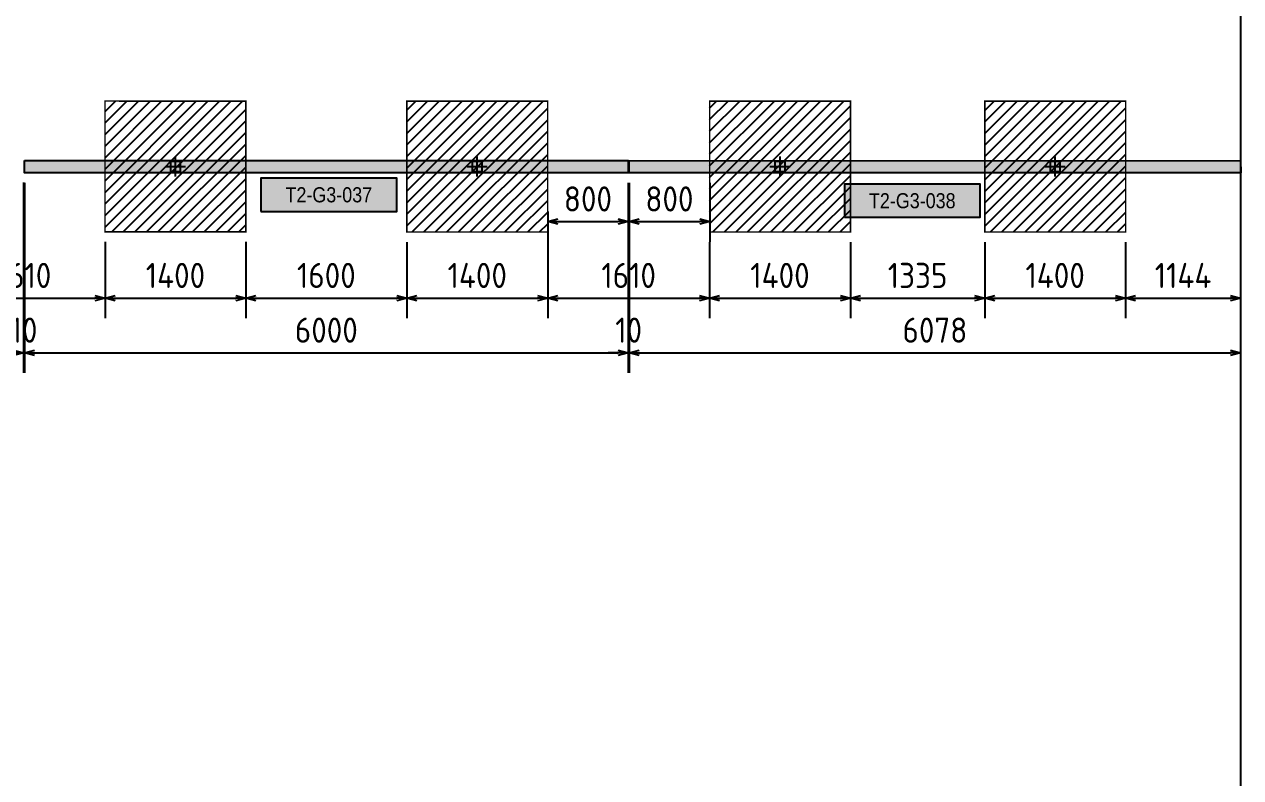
# Model space of a CAD drawing. Header units: centimetres. Extents: x -6122352 to 7132207, y -1694241 to 1947892.
# Drawn here: x 3779774 to 3791864, y 820198 to 827685 of the extents above; entities that cross this region are included whole.
import ezdxf
from ezdxf.enums import TextEntityAlignment as Align

# ---------------------------------------------------------------- set-up
doc = ezdxf.new("R2010")
doc.units = ezdxf.units.CM
doc.header["$MEASUREMENT"] = 0
doc.header["$PDMODE"] = 66
doc.header["$PDSIZE"] = 100
for name, color, linetype in [('@MI-FOOTINGS', 7, 'Continuous'), ('@MI-TYPE-01', 30, 'Continuous'), ('@MI-TYPE-02', 6, 'Continuous'), ('PANEL-TAGS', 7, 'Continuous')]:
    doc.layers.add(name, color=color, linetype=linetype)
doc.styles.add('PANELTAG_STYLE', font='arial.ttf')
doc.styles.add('Schueco-BEMSTIL', font='isocpeur.ttf', dxfattribs={"width": 0.9})
doc.dimstyles.new('MI- JWC-TXT-2.5 MM', dxfattribs={"dimscale": 1.5, "dimtxt": 2.5, "dimasz": 1, "dimexe": 2, "dimexo": 1, "dimgap": 1, "dimtad": 1, "dimdec": 0, "dimdsep": 46, "dimtxsty": 'Schueco-BEMSTIL', "dimblk": 'OPEN30', "dimcen": 0, "dimdle": 2, "dimclrd": 140, "dimclre": 8, "dimclrt": 40, "dimadec": 0, "dimazin": 2, "dimtfac": 1, "dimtdec": 0, "dimtix": 1, "dimtmove": 2, "dimatfit": 3, "dimldrblk": 'OPEN', "dimfxl": 2, "dimlwd": -1, "dimlwe": -1, "dimarcsym": 0})

# ---------------------------------------------------------------- blocks, each defined once
blk = doc.blocks.new('T2-FOOTING PLAN')
at = {"layer": '@MI-FOOTINGS', "transparency": 33554679}
h = blk.add_hatch(dxfattribs=at)
h.set_pattern_fill('ANSI31', color=8, scale=650)
h.paths.add_polyline_path([(-700, 650), (700, 650), (700, -650), (-700, -650)])
at = {"layer": '@MI-FOOTINGS', "color": 160, "true_color": 0x3340f0, "const_width": 15}
blk.add_lwpolyline([(-700, 650), (700, 650), (700, -650), (-700, -650)], close=True, dxfattribs=at)
at = {"layer": '@MI-FOOTINGS', "color": 30}
blk.add_point((0, 0), dxfattribs=at)
blk = doc.blocks.new('_Open30')
at = {"color": 0, "linetype": 'ByBlock', "lineweight": -2}
for p, q in [((-1, 0.27), (0, 0)), ((0, 0), (-1, -0.27)), ((0, 0), (-1, 0))]:
    blk.add_line(p, q, dxfattribs=at)
blk = doc.blocks.new('*D2762')
at = {"layer": '@MI-TYPE-02', "color": 8, "transparency": 16777216}
for p, q in [((-12898, -748), (-12898, -1506)), ((-11288, -748), (-11288, -1506))]:
    blk.add_line(p, q, dxfattribs=at)
at = {"layer": '@MI-TYPE-02', "color": 140, "transparency": 16777216}
blk.add_line((-12798, -1306), (-11388, -1306), dxfattribs=at)
at = {"layer": 'Defpoints', "color": 0, "transparency": 16777216}
for p in [(-12898, -648), (-11288, -648), (-11288, -1306)]:
    blk.add_point(p, dxfattribs=at)
at = {"layer": '@MI-TYPE-02', "color": 140, "transparency": 16777216, "xscale": 100, "yscale": 100, "zscale": 100, "rotation": 180}
blk.add_blockref('_Open30', (-12898, -1306), dxfattribs=at)
at = {"layer": '@MI-TYPE-02', "color": 140, "transparency": 16777216, "xscale": 100, "yscale": 100, "zscale": 100}
blk.add_blockref('_Open30', (-11288, -1306), dxfattribs=at)
at = {"layer": '@MI-TYPE-02', "color": 40, "transparency": 16777216, "insert": (-12093, -1081), "char_height": 250, "attachment_point": 5, "style": 'Schueco-BEMSTIL'}
blk.add_mtext('1610', dxfattribs=at)
blk = doc.blocks.new('_Open')
at = {"color": 0, "linetype": 'ByBlock', "lineweight": -2}
for p, q in [((-1, 0.2), (0, 0)), ((-1, -0.2), (0, 0)), ((0, 0), (-1, 0))]:
    blk.add_line(p, q, dxfattribs=at)
blk = doc.blocks.new('*D2767')
at = {"layer": '@MI-TYPE-02', "color": 8, "transparency": 16777216}
for p, q in [((-11288, -748), (-11288, -1506)), ((-9888, -748), (-9888, -1506))]:
    blk.add_line(p, q, dxfattribs=at)
at = {"layer": '@MI-TYPE-02', "color": 140, "transparency": 16777216}
blk.add_line((-11188, -1306), (-9988, -1306), dxfattribs=at)
at = {"layer": 'Defpoints', "color": 0, "transparency": 16777216}
for p in [(-11288, -648), (-9888, -648), (-9888, -1306)]:
    blk.add_point(p, dxfattribs=at)
at = {"layer": '@MI-TYPE-02', "color": 140, "transparency": 16777216, "xscale": 100, "yscale": 100, "zscale": 100, "rotation": 180}
blk.add_blockref('_Open30', (-11288, -1306), dxfattribs=at)
at = {"layer": '@MI-TYPE-02', "color": 140, "transparency": 16777216, "xscale": 100, "yscale": 100, "zscale": 100}
blk.add_blockref('_Open30', (-9888, -1306), dxfattribs=at)
at = {"layer": '@MI-TYPE-02', "color": 40, "transparency": 16777216, "insert": (-10588, -1081), "char_height": 250, "attachment_point": 5, "style": 'Schueco-BEMSTIL'}
blk.add_mtext('1400', dxfattribs=at)
blk = doc.blocks.new('*D2764')
at = {"layer": '@MI-TYPE-02', "color": 8, "transparency": 16777216}
for p, q in [((-9888, -748), (-9888, -1506)), ((-8288, -749), (-8288, -1506))]:
    blk.add_line(p, q, dxfattribs=at)
at = {"layer": '@MI-TYPE-02', "color": 140, "transparency": 16777216}
blk.add_line((-9788, -1306), (-8388, -1306), dxfattribs=at)
at = {"layer": 'Defpoints', "color": 0, "transparency": 16777216}
for p in [(-9888, -648), (-8288, -649), (-8288, -1306)]:
    blk.add_point(p, dxfattribs=at)
at = {"layer": '@MI-TYPE-02', "color": 140, "transparency": 16777216, "xscale": 100, "yscale": 100, "zscale": 100, "rotation": 180}
blk.add_blockref('_Open30', (-9888, -1306), dxfattribs=at)
at = {"layer": '@MI-TYPE-02', "color": 140, "transparency": 16777216, "xscale": 100, "yscale": 100, "zscale": 100}
blk.add_blockref('_Open30', (-8288, -1306), dxfattribs=at)
at = {"layer": '@MI-TYPE-02', "color": 40, "transparency": 16777216, "insert": (-9088, -1081), "char_height": 250, "attachment_point": 5, "style": 'Schueco-BEMSTIL'}
blk.add_mtext('1600', dxfattribs=at)
blk = doc.blocks.new('*D2765')
at = {"layer": '@MI-TYPE-02', "color": 8, "transparency": 16777216}
for p, q in [((-8288, -749), (-8288, -1506)), ((-6888, -749), (-6888, -1506))]:
    blk.add_line(p, q, dxfattribs=at)
at = {"layer": '@MI-TYPE-02', "color": 140, "transparency": 16777216}
blk.add_line((-8188, -1306), (-6988, -1306), dxfattribs=at)
at = {"layer": 'Defpoints', "color": 0, "transparency": 16777216}
for p in [(-8288, -649), (-6888, -649), (-6888, -1306)]:
    blk.add_point(p, dxfattribs=at)
at = {"layer": '@MI-TYPE-02', "color": 140, "transparency": 16777216, "xscale": 100, "yscale": 100, "zscale": 100, "rotation": 180}
blk.add_blockref('_Open30', (-8288, -1306), dxfattribs=at)
at = {"layer": '@MI-TYPE-02', "color": 140, "transparency": 16777216, "xscale": 100, "yscale": 100, "zscale": 100}
blk.add_blockref('_Open30', (-6888, -1306), dxfattribs=at)
at = {"layer": '@MI-TYPE-02', "color": 40, "transparency": 16777216, "insert": (-7588, -1081), "char_height": 250, "attachment_point": 5, "style": 'Schueco-BEMSTIL'}
blk.add_mtext('1400', dxfattribs=at)
blk = doc.blocks.new('*D2766')
at = {"layer": '@MI-TYPE-02', "color": 8, "transparency": 16777216}
for p, q in [((-6888, -749), (-6888, -1506)), ((-5279, -749), (-5279, -1506))]:
    blk.add_line(p, q, dxfattribs=at)
at = {"layer": '@MI-TYPE-02', "color": 140, "transparency": 16777216}
blk.add_line((-6788, -1306), (-5379, -1306), dxfattribs=at)
at = {"layer": 'Defpoints', "color": 0, "transparency": 16777216}
for p in [(-6888, -649), (-5279, -649), (-5279, -1306)]:
    blk.add_point(p, dxfattribs=at)
at = {"layer": '@MI-TYPE-02', "color": 140, "transparency": 16777216, "xscale": 100, "yscale": 100, "zscale": 100, "rotation": 180}
blk.add_blockref('_Open30', (-6888, -1306), dxfattribs=at)
at = {"layer": '@MI-TYPE-02', "color": 140, "transparency": 16777216, "xscale": 100, "yscale": 100, "zscale": 100}
blk.add_blockref('_Open30', (-5279, -1306), dxfattribs=at)
at = {"layer": '@MI-TYPE-02', "color": 40, "transparency": 16777216, "insert": (-6083, -1081), "char_height": 250, "attachment_point": 5, "style": 'Schueco-BEMSTIL'}
blk.add_mtext('1610', dxfattribs=at)
blk = doc.blocks.new('*D2770')
at = {"layer": '@MI-TYPE-02', "color": 8, "transparency": 16777216}
for p, q in [((-5279, -749), (-5279, -1506)), ((-3879, -749), (-3879, -1506))]:
    blk.add_line(p, q, dxfattribs=at)
at = {"layer": '@MI-TYPE-02', "color": 140, "transparency": 16777216}
blk.add_line((-5179, -1306), (-3979, -1306), dxfattribs=at)
at = {"layer": 'Defpoints', "color": 0, "transparency": 16777216}
for p in [(-5279, -649), (-3879, -649), (-3879, -1306)]:
    blk.add_point(p, dxfattribs=at)
at = {"layer": '@MI-TYPE-02', "color": 140, "transparency": 16777216, "xscale": 100, "yscale": 100, "zscale": 100, "rotation": 180}
blk.add_blockref('_Open30', (-5279, -1306), dxfattribs=at)
at = {"layer": '@MI-TYPE-02', "color": 140, "transparency": 16777216, "xscale": 100, "yscale": 100, "zscale": 100}
blk.add_blockref('_Open30', (-3879, -1306), dxfattribs=at)
at = {"layer": '@MI-TYPE-02', "color": 40, "transparency": 16777216, "insert": (-4579, -1081), "char_height": 250, "attachment_point": 5, "style": 'Schueco-BEMSTIL'}
blk.add_mtext('1400', dxfattribs=at)
blk = doc.blocks.new('*D2768')
at = {"layer": '@MI-TYPE-02', "color": 8, "transparency": 16777216}
for p, q in [((-3879, -749), (-3879, -1506)), ((-2544, -749), (-2544, -1506))]:
    blk.add_line(p, q, dxfattribs=at)
at = {"layer": '@MI-TYPE-02', "color": 140, "transparency": 16777216}
blk.add_line((-3779, -1306), (-2644, -1306), dxfattribs=at)
at = {"layer": 'Defpoints', "color": 0, "transparency": 16777216}
for p in [(-3879, -649), (-2544, -649), (-2544, -1306)]:
    blk.add_point(p, dxfattribs=at)
at = {"layer": '@MI-TYPE-02', "color": 140, "transparency": 16777216, "xscale": 100, "yscale": 100, "zscale": 100, "rotation": 180}
blk.add_blockref('_Open30', (-3879, -1306), dxfattribs=at)
at = {"layer": '@MI-TYPE-02', "color": 140, "transparency": 16777216, "xscale": 100, "yscale": 100, "zscale": 100}
blk.add_blockref('_Open30', (-2544, -1306), dxfattribs=at)
at = {"layer": '@MI-TYPE-02', "color": 40, "transparency": 16777216, "insert": (-3211, -1081), "char_height": 250, "attachment_point": 5, "style": 'Schueco-BEMSTIL'}
blk.add_mtext('1335', dxfattribs=at)
blk = doc.blocks.new('*D2769')
at = {"layer": '@MI-TYPE-02', "color": 8, "transparency": 16777216}
for p, q in [((-2544, -749), (-2544, -1506)), ((-1144, -749), (-1144, -1506))]:
    blk.add_line(p, q, dxfattribs=at)
at = {"layer": '@MI-TYPE-02', "color": 140, "transparency": 16777216}
blk.add_line((-2444, -1306), (-1244, -1306), dxfattribs=at)
at = {"layer": 'Defpoints', "color": 0, "transparency": 16777216}
for p in [(-2544, -649), (-1144, -649), (-1144, -1306)]:
    blk.add_point(p, dxfattribs=at)
at = {"layer": '@MI-TYPE-02', "color": 140, "transparency": 16777216, "xscale": 100, "yscale": 100, "zscale": 100, "rotation": 180}
blk.add_blockref('_Open30', (-2544, -1306), dxfattribs=at)
at = {"layer": '@MI-TYPE-02', "color": 140, "transparency": 16777216, "xscale": 100, "yscale": 100, "zscale": 100}
blk.add_blockref('_Open30', (-1144, -1306), dxfattribs=at)
at = {"layer": '@MI-TYPE-02', "color": 40, "transparency": 16777216, "insert": (-1844, -1081), "char_height": 250, "attachment_point": 5, "style": 'Schueco-BEMSTIL'}
blk.add_mtext('1400', dxfattribs=at)
blk = doc.blocks.new('*D2741')
at = {"layer": '@MI-TYPE-02', "color": 8, "transparency": 16777216}
for p, q in [((0, -160), (0, -1506)), ((-1144, -749), (-1144, -1506))]:
    blk.add_line(p, q, dxfattribs=at)
at = {"layer": '@MI-TYPE-02', "color": 140, "transparency": 16777216}
blk.add_line((-1044, -1306), (-100, -1306), dxfattribs=at)
at = {"layer": 'Defpoints', "color": 0, "transparency": 16777216}
for p in [(0, -60), (-1144, -649), (0, -1306)]:
    blk.add_point(p, dxfattribs=at)
at = {"layer": '@MI-TYPE-02', "color": 140, "transparency": 16777216, "xscale": 100, "yscale": 100, "zscale": 100, "rotation": 180}
blk.add_blockref('_Open30', (-1144, -1306), dxfattribs=at)
at = {"layer": '@MI-TYPE-02', "color": 140, "transparency": 16777216, "xscale": 100, "yscale": 100, "zscale": 100}
blk.add_blockref('_Open30', (0, -1306), dxfattribs=at)
at = {"layer": '@MI-TYPE-02', "color": 40, "transparency": 16777216, "insert": (-572, -1081), "char_height": 250, "attachment_point": 5, "style": 'Schueco-BEMSTIL'}
blk.add_mtext('1144', dxfattribs=at)
blk = doc.blocks.new('*D2645')
at = {"layer": '@MI-TYPE-02', "color": 8, "transparency": 16777216}
for p, q in [((-12098, -159), (-12098, -2050)), ((-12088, -160), (-12088, -2050))]:
    blk.add_line(p, q, dxfattribs=at)
at = {"layer": '@MI-TYPE-02', "color": 140, "transparency": 16777216}
for p, q in [((-12198, -1850), (-12298, -1850)), ((-12098, -1850), (-12088, -1850)), ((-11988, -1850), (-11888, -1850))]:
    blk.add_line(p, q, dxfattribs=at)
at = {"layer": 'Defpoints', "color": 0, "transparency": 16777216}
for p in [(-12098, -59), (-12088, -60), (-12088, -1850)]:
    blk.add_point(p, dxfattribs=at)
at = {"layer": '@MI-TYPE-02', "color": 140, "transparency": 16777216, "xscale": 100, "yscale": 100, "zscale": 100}
blk.add_blockref('_Open30', (-12098, -1850), dxfattribs=at)
at = {"layer": '@MI-TYPE-02', "color": 140, "transparency": 16777216, "xscale": 100, "yscale": 100, "zscale": 100, "rotation": 180}
blk.add_blockref('_Open30', (-12088, -1850), dxfattribs=at)
at = {"layer": '@MI-TYPE-02', "color": 40, "transparency": 16777216, "insert": (-12093, -1625), "char_height": 250, "attachment_point": 5, "style": 'Schueco-BEMSTIL'}
blk.add_mtext('10', dxfattribs=at)
blk = doc.blocks.new('*D2646')
at = {"layer": '@MI-TYPE-02', "color": 8, "transparency": 16777216}
for p, q in [((-12088, -160), (-12088, -2050)), ((-6088, -160), (-6088, -2050))]:
    blk.add_line(p, q, dxfattribs=at)
at = {"layer": '@MI-TYPE-02', "color": 140, "transparency": 16777216}
blk.add_line((-11988, -1850), (-6188, -1850), dxfattribs=at)
at = {"layer": 'Defpoints', "color": 0, "transparency": 16777216}
for p in [(-12088, -60), (-6088, -60), (-6088, -1850)]:
    blk.add_point(p, dxfattribs=at)
at = {"layer": '@MI-TYPE-02', "color": 140, "transparency": 16777216, "xscale": 100, "yscale": 100, "zscale": 100, "rotation": 180}
blk.add_blockref('_Open30', (-12088, -1850), dxfattribs=at)
at = {"layer": '@MI-TYPE-02', "color": 140, "transparency": 16777216, "xscale": 100, "yscale": 100, "zscale": 100}
blk.add_blockref('_Open30', (-6088, -1850), dxfattribs=at)
at = {"layer": '@MI-TYPE-02', "color": 40, "transparency": 16777216, "insert": (-9088, -1625), "char_height": 250, "attachment_point": 5, "style": 'Schueco-BEMSTIL'}
blk.add_mtext('6000', dxfattribs=at)
blk = doc.blocks.new('*D2647')
at = {"layer": '@MI-TYPE-02', "color": 8, "transparency": 16777216}
for p, q in [((-6088, -160), (-6088, -2050)), ((-6078, -161), (-6078, -2050))]:
    blk.add_line(p, q, dxfattribs=at)
at = {"layer": '@MI-TYPE-02', "color": 140, "transparency": 16777216}
for p, q in [((-6188, -1850), (-6288, -1850)), ((-6088, -1850), (-6078, -1850)), ((-5978, -1850), (-5878, -1850))]:
    blk.add_line(p, q, dxfattribs=at)
at = {"layer": 'Defpoints', "color": 0, "transparency": 16777216}
for p in [(-6088, -60), (-6078, -61), (-6078, -1850)]:
    blk.add_point(p, dxfattribs=at)
at = {"layer": '@MI-TYPE-02', "color": 140, "transparency": 16777216, "xscale": 100, "yscale": 100, "zscale": 100}
blk.add_blockref('_Open30', (-6088, -1850), dxfattribs=at)
at = {"layer": '@MI-TYPE-02', "color": 140, "transparency": 16777216, "xscale": 100, "yscale": 100, "zscale": 100, "rotation": 180}
blk.add_blockref('_Open30', (-6078, -1850), dxfattribs=at)
at = {"layer": '@MI-TYPE-02', "color": 40, "transparency": 16777216, "insert": (-6083, -1625), "char_height": 250, "attachment_point": 5, "style": 'Schueco-BEMSTIL'}
blk.add_mtext('10', dxfattribs=at)
blk = doc.blocks.new('*D2742')
at = {"layer": '@MI-TYPE-02', "color": 8, "transparency": 16777216}
for p, q in [((-6078, -161), (-6078, -2050)), ((0, -160), (0, -2050))]:
    blk.add_line(p, q, dxfattribs=at)
at = {"layer": '@MI-TYPE-02', "color": 140, "transparency": 16777216}
blk.add_line((-5978, -1850), (-100, -1850), dxfattribs=at)
at = {"layer": 'Defpoints', "color": 0, "transparency": 16777216}
for p in [(-6078, -61), (0, -60), (0, -1850)]:
    blk.add_point(p, dxfattribs=at)
at = {"layer": '@MI-TYPE-02', "color": 140, "transparency": 16777216, "xscale": 100, "yscale": 100, "zscale": 100, "rotation": 180}
blk.add_blockref('_Open30', (-6078, -1850), dxfattribs=at)
at = {"layer": '@MI-TYPE-02', "color": 140, "transparency": 16777216, "xscale": 100, "yscale": 100, "zscale": 100}
blk.add_blockref('_Open30', (0, -1850), dxfattribs=at)
at = {"layer": '@MI-TYPE-02', "color": 40, "transparency": 16777216, "insert": (-3039, -1625), "char_height": 250, "attachment_point": 5, "style": 'Schueco-BEMSTIL'}
blk.add_mtext('6078', dxfattribs=at)
blk = doc.blocks.new('*D2655')
at = {"color": 8, "transparency": 16777216}
for p, q in [((-6078, -161), (-6078, -746)), ((-5277, -161), (-5277, -746))]:
    blk.add_line(p, q, dxfattribs=at)
at = {"color": 140, "transparency": 16777216}
blk.add_line((-5978, -546), (-5377, -546), dxfattribs=at)
at = {"layer": 'Defpoints', "color": 0, "transparency": 16777216}
for p in [(-6078, -61), (-5277, -61), (-5277, -546)]:
    blk.add_point(p, dxfattribs=at)
at = {"color": 140, "transparency": 16777216, "xscale": 100, "yscale": 100, "zscale": 100, "rotation": 180}
blk.add_blockref('_Open30', (-6078, -546), dxfattribs=at)
at = {"color": 140, "transparency": 16777216, "xscale": 100, "yscale": 100, "zscale": 100}
blk.add_blockref('_Open30', (-5277, -546), dxfattribs=at)
at = {"color": 40, "transparency": 16777216, "insert": (-5678, -321), "char_height": 250, "attachment_point": 5, "style": 'Schueco-BEMSTIL'}
blk.add_mtext('800', dxfattribs=at)
blk = doc.blocks.new('*D2736')
at = {"color": 8, "transparency": 16777216}
for p, q in [((-6088, -160), (-6088, -746)), ((-6888, -446), (-6888, -746))]:
    blk.add_line(p, q, dxfattribs=at)
at = {"color": 140, "transparency": 16777216}
blk.add_line((-6788, -546), (-6188, -546), dxfattribs=at)
at = {"layer": 'Defpoints', "color": 0, "transparency": 16777216}
for p in [(-6088, -60), (-6888, -346), (-6088, -546)]:
    blk.add_point(p, dxfattribs=at)
at = {"color": 140, "transparency": 16777216, "xscale": 100, "yscale": 100, "zscale": 100, "rotation": 180}
blk.add_blockref('_Open30', (-6888, -546), dxfattribs=at)
at = {"color": 140, "transparency": 16777216, "xscale": 100, "yscale": 100, "zscale": 100}
blk.add_blockref('_Open30', (-6088, -546), dxfattribs=at)
at = {"color": 40, "transparency": 16777216, "insert": (-6488, -321), "char_height": 250, "attachment_point": 5, "style": 'Schueco-BEMSTIL'}
blk.add_mtext('800', dxfattribs=at)
blk = doc.blocks.new('PANELTAG')
at = {"layer": 'PANEL-TAGS', "color": 1}
blk.add_lwpolyline([(-13.5, -3.3), (13.5, -3.3), (13.5, 3.3), (-13.5, 3.3)], close=True, dxfattribs=at)
at = {"layer": 'PANEL-TAGS', "color": 40, "true_color": 0xffd700}
blk.add_solid([(-13.5, -3.3), (13.5, -3.3), (-13.5, 3.3), (13.5, 3.3)], dxfattribs=at)
at = {"layer": 'PANEL-TAGS', "color": 5, "style": 'PANELTAG_STYLE', "width": 0.85}
blk.add_attdef('TAGNO', text='', height=3, dxfattribs=at).set_placement((0, 0), align=Align.MIDDLE)
blk = doc.blocks.new('*U2659')
at = {"layer": '@MI-TYPE-02'}
h = blk.add_hatch(color=256, dxfattribs=at)
h.dxf.hatch_style = 1
h.paths.add_polyline_path([(-12088.2, 60.1), (-6088.2, 60.2), (-6087.8, -59.8), (-12087.8, -59.9)])
h = blk.add_hatch(color=256, dxfattribs=at)
h.dxf.hatch_style = 1
h.paths.add_polyline_path([(-6078.2, 59.4), (-0.2, 60), (0.2, -60), (-6077.7, -60.6)])
for points in [[(-12088.2, 60.1), (-6088.2, 60.2), (-6087.8, -59.8), (-12087.8, -59.9)], [(-6078.2, 59.4), (-0.2, 60), (0.2, -60), (-6077.7, -60.6)]]:
    blk.add_lwpolyline(points, close=True, dxfattribs=at)
at = {"layer": '@MI-FOOTINGS', "rotation": 359.9898439714545}
for p in [(-10588, 1.7), (-7588, 1.1), (-4578.5, 1.2), (-1843.5, 0.7)]:
    blk.add_blockref('T2-FOOTING PLAN', p, dxfattribs=at)
for base, p1, p2, picture, middle in [((-6087.8, -545.6), (-6888.1, -346.1), (-6087.8, -59.8), '*D2736', (-6487.9, -320.6)), ((-5277.5, -545.6), (-6077.7, -60.6), (-5277.5, -60.7), '*D2655', (-5677.6, -320.6))]:
    dim = blk.add_linear_dim(base=base, p1=p1, p2=p2, dimstyle='MI- JWC-TXT-2.5 MM')
    dim.commit()
    dim.dimension.update_dxf_attribs({"geometry": picture, "text_midpoint": middle})
at = {"layer": '@MI-TYPE-02', "color": 0}
for base, p1, p2, picture, middle in [((-12087.8, -1849.8), (-12097.8, -59.1), (-12087.8, -59.9), '*D2645', (-12092.8, -1624.8)), ((-6087.8, -1849.8), (-12087.8, -59.9), (-6087.8, -59.8), '*D2646', (-9087.8, -1624.8)), ((-6077.7, -1849.8), (-6087.8, -59.8), (-6077.7, -60.6), '*D2647', (-6082.8, -1624.8)), ((0.2, -1849.8), (-6077.7, -60.6), (0.2, -60), '*D2742', (-3038.8, -1624.8)), ((0.2, -1306), (-1143.6, -649.4), (0.2, -60), '*D2741', (-571.7, -1081)), ((-11288.1, -1306), (-12898.1, -648.3), (-11288.1, -648.2), '*D2762', (-12093.1, -1081)), ((-9888.1, -1306), (-11288.1, -648.2), (-9888.1, -648.5), '*D2767', (-10588.1, -1081)), ((-8288.1, -1306), (-9888.1, -648.5), (-8288.1, -648.7), '*D2764', (-9088.1, -1081)), ((-6888.1, -1306), (-8288.1, -648.7), (-6888.1, -649), '*D2765', (-7588.1, -1081)), ((-5278.5966, -1305.9572), (-6888.1257, -648.9858), (-5278.5966, -648.6621), '*D2766', (-6083.3611, -1080.9572)), ((-3878.6, -1306), (-5278.6, -648.7), (-3878.6, -648.9), '*D2770', (-4578.6, -1081)), ((-2543.6, -1306), (-3878.6, -648.9), (-2543.6, -649.2), '*D2768', (-3211.1, -1081)), ((-1143.6, -1306), (-2543.6, -649.2), (-1143.6, -649.4), '*D2769', (-1843.6, -1081))]:
    dim = blk.add_linear_dim(base=base, p1=p1, p2=p2, dimstyle='MI- JWC-TXT-2.5 MM', dxfattribs=at)
    dim.commit()
    dim.dimension.update_dxf_attribs({"geometry": picture, "text_midpoint": middle})
blk = doc.blocks.new('A$C0fb98823')
at = {"layer": '@MI-TYPE-02', "color": 0}
blk.add_blockref('*U2659', (231947.4, -39), dxfattribs=at)
at = {"layer": 'PANEL-TAGS'}
ref = blk.add_blockref('PANELTAG', (222883.9, -318.6), dxfattribs=dict(at, xscale=50, yscale=50, zscale=50))
ref.add_attrib('TAGNO', 'T2-G3-037', dxfattribs={"color": 5, "height": 150, "style": 'PANELTAG_STYLE', "width": 0.85}).set_placement((222883.9, -318.6), align=Align.MIDDLE_CENTER)
ref = blk.add_blockref('PANELTAG', (228683.4, -377.6), dxfattribs=dict(at, xscale=50, yscale=50, zscale=50))
ref.add_attrib('TAGNO', 'T2-G3-038', dxfattribs={"color": 5, "height": 150, "style": 'PANELTAG_STYLE', "width": 0.85}).set_placement((228683.4, -377.6), align=Align.MIDDLE_CENTER)

msp = doc.modelspace()

# ---------------------------------------------------------------- linework, layer by layer
at = {"layer": 'Defpoints', "color": 8}
msp.add_line((3791863.80316, 842660.059), (3791863.80316, 788302.35164), dxfattribs=at)

# ---------------------------------------------------------------- block references
at = {"layer": '@MI-TYPE-01'}
msp.add_blockref('A$C0fb98823', (3559916.37816, 826309.49803), dxfattribs=at)

doc.saveas('drawing.dxf')
